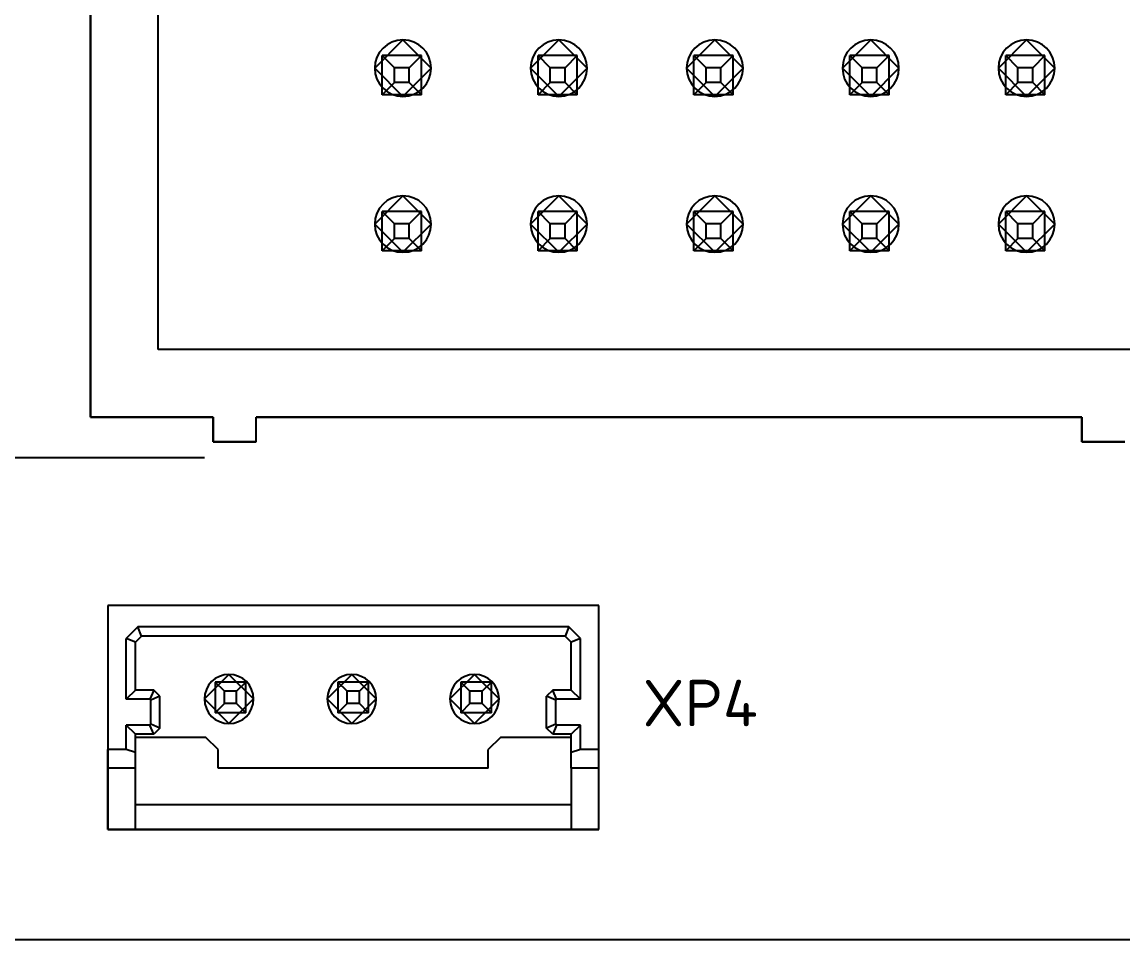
# Model space of a CAD drawing. Header units: inches. Extents: x 5 to 589, y -420 to -5.
# Drawn here: x 136.79 to 172.66, y -174.75 to -144.85 of the extents above; entities that cross this region are included whole.
import ezdxf

# ---------------------------------------------------------------- set-up
doc = ezdxf.new("R2010")
doc.units = ezdxf.units.IN
doc.header["$MEASUREMENT"] = 0
doc.styles.add('ISOCPEUR0', font='isocpeur.ttf', dxfattribs={"height": 2.87999})

msp = doc.modelspace()

# ---------------------------------------------------------------- linework, layer by layer
at = {"color": 7, "true_color": 0xffffff}
for p, q in [((139.023, -140.524), (139.023, -157.724)), ((139.023, -157.724), (139.023, -140.524)), ((141.223, -155.524), (141.223, -142.724)), ((148.923, -146.344), (148.523, -145.944)), ((148.523, -147.224), (148.523, -145.944)), ((149.803, -145.944), (148.523, -145.944)), ((149.803, -145.944), (149.403, -146.344)), ((149.803, -147.224), (149.803, -145.944)), ((154.003, -146.344), (153.603, -145.944)), ((153.603, -147.224), (153.603, -145.944)), ((154.883, -145.944), (153.603, -145.944)), ((154.883, -145.944), (154.483, -146.344)), ((154.883, -147.224), (154.883, -145.944)), ((159.083, -146.344), (158.683, -145.944)), ((158.683, -147.224), (158.683, -145.944)), ((159.963, -145.944), (158.683, -145.944)), ((159.963, -145.944), (159.563, -146.344)), ((159.963, -147.224), (159.963, -145.944)), ((164.163, -146.344), (163.763, -145.944)), ((163.763, -147.224), (163.763, -145.944)), ((165.043, -145.944), (163.763, -145.944)), ((165.043, -145.944), (164.643, -146.344)), ((165.043, -147.224), (165.043, -145.944)), ((169.243, -146.344), (168.843, -145.944)), ((168.843, -147.224), (168.843, -145.944)), ((170.123, -145.944), (168.843, -145.944)), ((170.123, -145.944), (169.723, -146.344)), ((170.123, -147.224), (170.123, -145.944)), ((149.403, -146.344), (148.923, -146.344)), ((148.923, -146.824), (148.923, -146.344)), ((149.403, -146.824), (149.403, -146.344)), ((154.483, -146.344), (154.003, -146.344)), ((154.003, -146.824), (154.003, -146.344)), ((154.483, -146.824), (154.483, -146.344)), ((159.563, -146.344), (159.083, -146.344)), ((159.083, -146.824), (159.083, -146.344)), ((159.563, -146.824), (159.563, -146.344)), ((164.643, -146.344), (164.163, -146.344)), ((164.163, -146.824), (164.163, -146.344)), ((164.643, -146.824), (164.643, -146.344)), ((169.723, -146.344), (169.243, -146.344)), ((169.243, -146.824), (169.243, -146.344)), ((169.723, -146.824), (169.723, -146.344)), ((148.923, -146.824), (148.523, -147.224)), ((149.403, -146.824), (148.923, -146.824)), ((149.803, -147.224), (149.403, -146.824)), ((154.003, -146.824), (153.603, -147.224)), ((154.483, -146.824), (154.003, -146.824)), ((154.883, -147.224), (154.483, -146.824)), ((159.083, -146.824), (158.683, -147.224)), ((159.563, -146.824), (159.083, -146.824)), ((159.963, -147.224), (159.563, -146.824)), ((164.163, -146.824), (163.763, -147.224)), ((164.643, -146.824), (164.163, -146.824)), ((165.043, -147.224), (164.643, -146.824)), ((169.243, -146.824), (168.843, -147.224)), ((169.723, -146.824), (169.243, -146.824)), ((170.123, -147.224), (169.723, -146.824)), ((149.803, -147.224), (148.523, -147.224)), ((154.883, -147.224), (153.603, -147.224)), ((159.963, -147.224), (158.683, -147.224)), ((165.043, -147.224), (163.763, -147.224)), ((170.123, -147.224), (168.843, -147.224)), ((148.923, -151.424), (148.523, -151.024)), ((149.803, -151.024), (148.523, -151.024)), ((148.523, -152.304), (148.523, -151.024)), ((149.803, -151.024), (149.403, -151.424)), ((149.803, -152.304), (149.803, -151.024)), ((154.003, -151.424), (153.603, -151.024)), ((154.883, -151.024), (153.603, -151.024)), ((153.603, -152.304), (153.603, -151.024)), ((154.883, -151.024), (154.483, -151.424)), ((154.883, -152.304), (154.883, -151.024)), ((159.083, -151.424), (158.683, -151.024)), ((159.963, -151.024), (158.683, -151.024)), ((158.683, -152.304), (158.683, -151.024)), ((159.963, -151.024), (159.563, -151.424)), ((159.963, -152.304), (159.963, -151.024)), ((164.163, -151.424), (163.763, -151.024)), ((165.043, -151.024), (163.763, -151.024)), ((163.763, -152.304), (163.763, -151.024)), ((165.043, -151.024), (164.643, -151.424)), ((165.043, -152.304), (165.043, -151.024)), ((169.243, -151.424), (168.843, -151.024)), ((170.123, -151.024), (168.843, -151.024)), ((168.843, -152.304), (168.843, -151.024)), ((170.123, -151.024), (169.723, -151.424)), ((170.123, -152.304), (170.123, -151.024)), ((148.923, -151.904), (148.923, -151.424)), ((149.403, -151.424), (148.923, -151.424)), ((149.403, -151.904), (149.403, -151.424)), ((154.003, -151.904), (154.003, -151.424)), ((154.483, -151.424), (154.003, -151.424)), ((154.483, -151.904), (154.483, -151.424)), ((159.083, -151.904), (159.083, -151.424)), ((159.563, -151.424), (159.083, -151.424)), ((159.563, -151.904), (159.563, -151.424)), ((164.163, -151.904), (164.163, -151.424)), ((164.643, -151.424), (164.163, -151.424)), ((164.643, -151.904), (164.643, -151.424)), ((169.243, -151.904), (169.243, -151.424)), ((169.723, -151.424), (169.243, -151.424)), ((169.723, -151.904), (169.723, -151.424)), ((148.923, -151.904), (148.523, -152.304)), ((149.403, -151.904), (148.923, -151.904)), ((149.803, -152.304), (149.403, -151.904)), ((154.003, -151.904), (153.603, -152.304)), ((154.483, -151.904), (154.003, -151.904)), ((154.883, -152.304), (154.483, -151.904)), ((159.083, -151.904), (158.683, -152.304)), ((159.563, -151.904), (159.083, -151.904)), ((159.963, -152.304), (159.563, -151.904)), ((164.163, -151.904), (163.763, -152.304)), ((164.643, -151.904), (164.163, -151.904)), ((165.043, -152.304), (164.643, -151.904)), ((169.243, -151.904), (168.843, -152.304)), ((169.723, -151.904), (169.243, -151.904)), ((170.123, -152.304), (169.723, -151.904)), ((149.803, -152.304), (148.523, -152.304)), ((154.883, -152.304), (153.603, -152.304)), ((159.963, -152.304), (158.683, -152.304)), ((165.043, -152.304), (163.763, -152.304)), ((170.123, -152.304), (168.843, -152.304)), ((202.823, -155.524), (141.223, -155.524)), ((139.023, -157.724), (143.023, -157.724)), ((143.023, -157.724), (139.023, -157.724)), ((143.023, -157.724), (143.023, -158.524)), ((143.023, -158.524), (143.023, -157.724)), ((144.423, -158.524), (144.423, -157.724)), ((144.423, -157.724), (171.323, -157.724)), ((171.323, -157.724), (144.423, -157.724)), ((144.423, -158.524), (144.423, -157.724)), ((171.323, -157.724), (171.323, -158.524)), ((171.323, -158.524), (171.323, -157.724)), ((143.023, -158.524), (144.423, -158.524)), ((144.423, -158.524), (143.023, -158.524)), ((171.323, -158.524), (172.723, -158.524)), ((172.723, -158.524), (171.323, -158.524)), ((122.733, -159.034), (142.733, -159.034)), ((155.583, -163.854), (139.583, -163.854)), ((139.583, -163.854), (139.583, -171.154)), ((139.583, -163.854), (139.583, -168.554)), ((155.583, -163.854), (139.583, -163.854)), ((155.583, -171.154), (155.583, -163.854)), ((155.583, -168.554), (155.583, -163.854)), ((140.559, -164.554), (140.183, -164.93)), ((140.683, -164.854), (140.559, -164.554)), ((154.607, -164.554), (140.559, -164.554)), ((154.607, -164.554), (154.483, -164.854)), ((154.983, -164.93), (154.607, -164.554)), ((140.483, -165.054), (140.183, -164.93)), ((140.183, -166.914), (140.183, -164.93)), ((140.683, -164.854), (140.483, -165.054)), ((154.483, -164.854), (140.683, -164.854)), ((154.683, -165.054), (154.483, -164.854)), ((154.983, -164.93), (154.683, -165.054)), ((154.983, -166.914), (154.983, -164.93)), ((140.483, -166.614), (140.483, -165.054)), ((154.683, -166.614), (154.683, -165.054)), ((143.083, -166.354), (143.083, -167.354)), ((143.383, -166.654), (143.083, -166.354)), ((144.083, -166.354), (143.083, -166.354)), ((144.083, -166.354), (143.783, -166.654)), ((144.083, -167.354), (144.083, -166.354)), ((147.083, -166.354), (147.083, -167.354)), ((147.383, -166.654), (147.083, -166.354)), ((148.083, -166.354), (147.083, -166.354)), ((148.083, -166.354), (147.783, -166.654)), ((148.083, -167.354), (148.083, -166.354)), ((151.083, -166.354), (151.083, -167.354)), ((151.383, -166.654), (151.083, -166.354)), ((152.083, -166.354), (151.083, -166.354)), ((152.083, -166.354), (151.783, -166.654)), ((152.083, -167.354), (152.083, -166.354)), ((140.483, -166.614), (140.183, -166.914)), ((141.083, -166.614), (140.483, -166.614)), ((141.083, -166.614), (140.959, -166.914)), ((141.283, -166.814), (140.983, -166.938)), ((141.283, -166.814), (141.083, -166.614)), ((141.283, -167.854), (141.283, -166.814)), ((143.383, -167.054), (143.383, -166.654)), ((143.783, -166.654), (143.383, -166.654)), ((143.783, -167.054), (143.783, -166.654)), ((147.383, -167.054), (147.383, -166.654)), ((147.783, -166.654), (147.383, -166.654)), ((147.783, -167.054), (147.783, -166.654)), ((151.383, -167.054), (151.383, -166.654)), ((151.783, -166.654), (151.383, -166.654)), ((151.783, -167.054), (151.783, -166.654)), ((154.083, -166.614), (153.883, -166.814)), ((153.883, -167.854), (153.883, -166.814)), ((154.183, -166.938), (153.883, -166.814)), ((154.683, -166.614), (154.083, -166.614)), ((154.207, -166.914), (154.083, -166.614)), ((154.983, -166.914), (154.683, -166.614)), ((140.959, -166.914), (140.183, -166.914)), ((140.983, -166.938), (140.959, -166.914)), ((140.983, -167.73), (140.983, -166.938)), ((143.383, -167.054), (143.083, -167.354)), ((143.783, -167.054), (143.383, -167.054)), ((144.083, -167.354), (143.783, -167.054)), ((147.383, -167.054), (147.083, -167.354)), ((147.783, -167.054), (147.383, -167.054)), ((147.783, -167.054), (147.383, -167.054)), ((148.083, -167.354), (147.783, -167.054)), ((151.383, -167.054), (151.083, -167.354)), ((151.783, -167.054), (151.383, -167.054)), ((152.083, -167.354), (151.783, -167.054)), ((154.207, -166.914), (154.183, -166.938)), ((154.183, -167.73), (154.183, -166.938)), ((154.983, -166.914), (154.207, -166.914)), ((144.083, -167.354), (143.083, -167.354)), ((148.083, -167.354), (147.083, -167.354)), ((152.083, -167.354), (151.083, -167.354)), ((140.483, -168.054), (140.183, -167.754)), ((140.959, -167.754), (140.183, -167.754)), ((140.183, -168.554), (140.183, -167.754)), ((140.983, -167.73), (140.959, -167.754)), ((141.083, -168.054), (140.959, -167.754)), ((141.283, -167.854), (140.983, -167.73)), ((141.283, -167.854), (141.083, -168.054)), ((154.183, -167.73), (153.883, -167.854)), ((154.083, -168.054), (153.883, -167.854)), ((154.207, -167.754), (154.083, -168.054)), ((154.207, -167.754), (154.183, -167.73)), ((154.983, -167.754), (154.207, -167.754)), ((154.983, -167.754), (154.683, -168.054)), ((154.983, -168.554), (154.983, -167.754)), ((141.083, -168.054), (140.483, -168.054)), ((140.483, -168.644), (140.483, -168.054)), ((142.783, -168.154), (140.483, -168.154)), ((143.183, -168.554), (142.783, -168.154)), ((152.383, -168.154), (151.983, -168.554)), ((154.683, -168.154), (152.383, -168.154)), ((154.683, -168.054), (154.083, -168.054)), ((154.683, -168.644), (154.683, -168.054)), ((140.183, -168.554), (139.583, -168.554)), ((139.583, -169.154), (139.583, -168.554)), ((140.483, -168.644), (140.183, -168.554)), ((143.183, -169.154), (143.183, -168.554)), ((151.983, -169.154), (151.983, -168.554)), ((154.983, -168.554), (154.683, -168.644)), ((155.583, -168.554), (154.983, -168.554)), ((155.583, -169.154), (155.583, -168.554)), ((140.483, -169.154), (140.483, -168.644)), ((140.483, -169.154), (140.483, -168.644)), ((154.683, -169.154), (154.683, -168.644)), ((154.683, -169.154), (154.683, -168.644)), ((140.483, -169.154), (139.583, -169.154)), ((139.583, -171.154), (139.583, -169.154)), ((140.483, -171.154), (140.483, -169.154)), ((151.983, -169.154), (143.183, -169.154)), ((154.683, -169.154), (154.683, -171.154)), ((155.583, -169.154), (154.683, -169.154)), ((155.583, -171.154), (155.583, -169.154)), ((154.683, -170.354), (140.483, -170.354)), ((139.583, -171.154), (155.583, -171.154)), ((140.483, -171.154), (139.583, -171.154)), ((154.683, -171.154), (140.483, -171.154)), ((155.583, -171.154), (154.683, -171.154))]:
    msp.add_line(p, q, dxfattribs=at)
at = {"color": 18, "true_color": 0x000000}
for p, q in [((139.023, -140.524), (139.023, -157.724)), ((139.023, -157.724), (139.023, -140.524)), ((141.223, -155.524), (141.223, -142.724)), ((149.203, -145.434), (148.283, -146.354)), ((150.123, -146.354), (149.203, -145.434)), ((154.283, -145.434), (153.363, -146.354)), ((155.203, -146.354), (154.283, -145.434)), ((159.363, -145.434), (158.443, -146.354)), ((160.283, -146.354), (159.363, -145.434)), ((164.443, -145.434), (163.523, -146.354)), ((165.363, -146.354), (164.443, -145.434)), ((169.523, -145.434), (168.603, -146.354)), ((170.443, -146.354), (169.523, -145.434)), ((148.923, -146.344), (148.523, -145.944)), ((148.523, -147.224), (148.523, -145.944)), ((149.803, -145.944), (148.523, -145.944)), ((149.803, -145.944), (149.403, -146.344)), ((149.803, -147.224), (149.803, -145.944)), ((154.003, -146.344), (153.603, -145.944)), ((153.603, -147.224), (153.603, -145.944)), ((154.883, -145.944), (153.603, -145.944)), ((154.883, -145.944), (154.483, -146.344)), ((154.883, -147.224), (154.883, -145.944)), ((159.083, -146.344), (158.683, -145.944)), ((158.683, -147.224), (158.683, -145.944)), ((159.963, -145.944), (158.683, -145.944)), ((159.963, -145.944), (159.563, -146.344)), ((159.963, -147.224), (159.963, -145.944)), ((164.163, -146.344), (163.763, -145.944)), ((163.763, -147.224), (163.763, -145.944)), ((165.043, -145.944), (163.763, -145.944)), ((165.043, -145.944), (164.643, -146.344)), ((165.043, -147.224), (165.043, -145.944)), ((169.243, -146.344), (168.843, -145.944)), ((168.843, -147.224), (168.843, -145.944)), ((170.123, -145.944), (168.843, -145.944)), ((170.123, -145.944), (169.723, -146.344)), ((170.123, -147.224), (170.123, -145.944)), ((148.283, -146.354), (149.203, -147.274)), ((149.403, -146.344), (148.923, -146.344)), ((148.923, -146.824), (148.923, -146.344)), ((149.203, -147.274), (150.123, -146.354)), ((149.403, -146.824), (149.403, -146.344)), ((153.363, -146.354), (154.283, -147.274)), ((154.483, -146.344), (154.003, -146.344)), ((154.003, -146.824), (154.003, -146.344)), ((154.283, -147.274), (155.203, -146.354)), ((154.483, -146.824), (154.483, -146.344)), ((158.443, -146.354), (159.363, -147.274)), ((159.563, -146.344), (159.083, -146.344)), ((159.083, -146.824), (159.083, -146.344)), ((159.363, -147.274), (160.283, -146.354)), ((159.563, -146.824), (159.563, -146.344)), ((163.523, -146.354), (164.443, -147.274)), ((164.643, -146.344), (164.163, -146.344)), ((164.163, -146.824), (164.163, -146.344)), ((164.443, -147.274), (165.363, -146.354)), ((164.643, -146.824), (164.643, -146.344)), ((168.603, -146.354), (169.523, -147.274)), ((169.723, -146.344), (169.243, -146.344)), ((169.243, -146.824), (169.243, -146.344)), ((169.523, -147.274), (170.443, -146.354)), ((169.723, -146.824), (169.723, -146.344)), ((148.923, -146.824), (148.523, -147.224)), ((149.403, -146.824), (148.923, -146.824)), ((149.803, -147.224), (149.403, -146.824)), ((154.003, -146.824), (153.603, -147.224)), ((154.483, -146.824), (154.003, -146.824)), ((154.883, -147.224), (154.483, -146.824)), ((159.083, -146.824), (158.683, -147.224)), ((159.563, -146.824), (159.083, -146.824)), ((159.963, -147.224), (159.563, -146.824)), ((164.163, -146.824), (163.763, -147.224)), ((164.643, -146.824), (164.163, -146.824)), ((165.043, -147.224), (164.643, -146.824)), ((169.243, -146.824), (168.843, -147.224)), ((169.723, -146.824), (169.243, -146.824)), ((170.123, -147.224), (169.723, -146.824)), ((149.803, -147.224), (148.523, -147.224)), ((154.883, -147.224), (153.603, -147.224)), ((159.963, -147.224), (158.683, -147.224)), ((165.043, -147.224), (163.763, -147.224)), ((170.123, -147.224), (168.843, -147.224)), ((149.203, -150.514), (148.283, -151.434)), ((150.123, -151.434), (149.203, -150.514)), ((154.283, -150.514), (153.363, -151.434)), ((155.203, -151.434), (154.283, -150.514)), ((159.363, -150.514), (158.443, -151.434)), ((160.283, -151.434), (159.363, -150.514)), ((164.443, -150.514), (163.523, -151.434)), ((165.363, -151.434), (164.443, -150.514)), ((169.523, -150.514), (168.603, -151.434)), ((170.443, -151.434), (169.523, -150.514)), ((148.923, -151.424), (148.523, -151.024)), ((149.803, -151.024), (148.523, -151.024)), ((148.523, -152.304), (148.523, -151.024)), ((149.803, -151.024), (149.403, -151.424)), ((149.803, -152.304), (149.803, -151.024)), ((154.003, -151.424), (153.603, -151.024)), ((154.883, -151.024), (153.603, -151.024)), ((153.603, -152.304), (153.603, -151.024)), ((154.883, -151.024), (154.483, -151.424)), ((154.883, -152.304), (154.883, -151.024)), ((159.083, -151.424), (158.683, -151.024)), ((159.963, -151.024), (158.683, -151.024)), ((158.683, -152.304), (158.683, -151.024)), ((159.963, -151.024), (159.563, -151.424)), ((159.963, -152.304), (159.963, -151.024)), ((164.163, -151.424), (163.763, -151.024)), ((165.043, -151.024), (163.763, -151.024)), ((163.763, -152.304), (163.763, -151.024)), ((165.043, -151.024), (164.643, -151.424)), ((165.043, -152.304), (165.043, -151.024)), ((169.243, -151.424), (168.843, -151.024)), ((170.123, -151.024), (168.843, -151.024)), ((168.843, -152.304), (168.843, -151.024)), ((170.123, -151.024), (169.723, -151.424)), ((170.123, -152.304), (170.123, -151.024)), ((148.283, -151.434), (149.203, -152.354)), ((148.923, -151.904), (148.923, -151.424)), ((149.403, -151.424), (148.923, -151.424)), ((149.203, -152.354), (150.123, -151.434)), ((149.403, -151.904), (149.403, -151.424)), ((153.363, -151.434), (154.283, -152.354)), ((154.003, -151.904), (154.003, -151.424)), ((154.483, -151.424), (154.003, -151.424)), ((154.283, -152.354), (155.203, -151.434)), ((154.483, -151.904), (154.483, -151.424)), ((158.443, -151.434), (159.363, -152.354)), ((159.083, -151.904), (159.083, -151.424)), ((159.563, -151.424), (159.083, -151.424)), ((159.363, -152.354), (160.283, -151.434)), ((159.563, -151.904), (159.563, -151.424)), ((163.523, -151.434), (164.443, -152.354)), ((164.163, -151.904), (164.163, -151.424)), ((164.643, -151.424), (164.163, -151.424)), ((164.443, -152.354), (165.363, -151.434)), ((164.643, -151.904), (164.643, -151.424)), ((168.603, -151.434), (169.523, -152.354)), ((169.243, -151.904), (169.243, -151.424)), ((169.723, -151.424), (169.243, -151.424)), ((169.523, -152.354), (170.443, -151.434)), ((169.723, -151.904), (169.723, -151.424)), ((148.923, -151.904), (148.523, -152.304)), ((149.403, -151.904), (148.923, -151.904)), ((149.803, -152.304), (149.403, -151.904)), ((154.003, -151.904), (153.603, -152.304)), ((154.483, -151.904), (154.003, -151.904)), ((154.883, -152.304), (154.483, -151.904)), ((159.083, -151.904), (158.683, -152.304)), ((159.563, -151.904), (159.083, -151.904)), ((159.963, -152.304), (159.563, -151.904)), ((164.163, -151.904), (163.763, -152.304)), ((164.643, -151.904), (164.163, -151.904)), ((165.043, -152.304), (164.643, -151.904)), ((169.243, -151.904), (168.843, -152.304)), ((169.723, -151.904), (169.243, -151.904)), ((170.123, -152.304), (169.723, -151.904)), ((149.803, -152.304), (148.523, -152.304)), ((154.883, -152.304), (153.603, -152.304)), ((159.963, -152.304), (158.683, -152.304)), ((165.043, -152.304), (163.763, -152.304)), ((170.123, -152.304), (168.843, -152.304)), ((202.823, -155.524), (141.223, -155.524)), ((139.023, -157.724), (143.023, -157.724)), ((143.023, -157.724), (139.023, -157.724)), ((143.023, -157.724), (143.023, -158.524)), ((143.023, -158.524), (143.023, -157.724)), ((144.423, -158.524), (144.423, -157.724)), ((144.423, -157.724), (171.323, -157.724)), ((171.323, -157.724), (144.423, -157.724)), ((144.423, -158.524), (144.423, -157.724)), ((171.323, -157.724), (171.323, -158.524)), ((171.323, -158.524), (171.323, -157.724)), ((143.023, -158.524), (144.423, -158.524)), ((144.423, -158.524), (143.023, -158.524)), ((171.323, -158.524), (172.723, -158.524)), ((172.723, -158.524), (171.323, -158.524)), ((155.583, -163.854), (139.583, -163.854)), ((139.583, -163.854), (139.583, -171.154)), ((139.583, -163.854), (139.583, -168.554)), ((155.583, -163.854), (139.583, -163.854)), ((155.583, -171.154), (155.583, -163.854)), ((155.583, -168.554), (155.583, -163.854)), ((140.559, -164.554), (140.183, -164.93)), ((140.683, -164.854), (140.559, -164.554)), ((154.607, -164.554), (140.559, -164.554)), ((154.607, -164.554), (154.483, -164.854)), ((154.983, -164.93), (154.607, -164.554)), ((140.483, -165.054), (140.183, -164.93)), ((140.183, -166.914), (140.183, -164.93)), ((140.683, -164.854), (140.483, -165.054)), ((154.483, -164.854), (140.683, -164.854)), ((154.683, -165.054), (154.483, -164.854)), ((154.983, -164.93), (154.683, -165.054)), ((154.983, -166.914), (154.983, -164.93)), ((140.483, -166.614), (140.483, -165.054)), ((154.683, -166.614), (154.683, -165.054)), ((143.533, -166.104), (142.733, -166.904)), ((143.083, -166.354), (143.083, -167.354)), ((143.383, -166.654), (143.083, -166.354)), ((144.083, -166.354), (143.083, -166.354)), ((144.333, -166.904), (143.533, -166.104)), ((144.083, -166.354), (143.783, -166.654)), ((144.083, -167.354), (144.083, -166.354)), ((147.533, -166.104), (146.733, -166.904)), ((147.083, -166.354), (147.083, -167.354)), ((147.383, -166.654), (147.083, -166.354)), ((148.083, -166.354), (147.083, -166.354)), ((148.333, -166.904), (147.533, -166.104)), ((148.083, -166.354), (147.783, -166.654)), ((148.083, -167.354), (148.083, -166.354)), ((151.533, -166.104), (150.733, -166.904)), ((151.083, -166.354), (151.083, -167.354)), ((151.383, -166.654), (151.083, -166.354)), ((152.083, -166.354), (151.083, -166.354)), ((152.333, -166.904), (151.533, -166.104)), ((152.083, -166.354), (151.783, -166.654)), ((152.083, -167.354), (152.083, -166.354)), ((140.483, -166.614), (140.183, -166.914)), ((141.083, -166.614), (140.483, -166.614)), ((141.083, -166.614), (140.959, -166.914)), ((141.283, -166.814), (140.983, -166.938)), ((141.283, -166.814), (141.083, -166.614)), ((141.283, -167.854), (141.283, -166.814)), ((143.383, -167.054), (143.383, -166.654)), ((143.783, -166.654), (143.383, -166.654)), ((143.783, -167.054), (143.783, -166.654)), ((147.383, -167.054), (147.383, -166.654)), ((147.783, -166.654), (147.383, -166.654)), ((147.783, -167.054), (147.783, -166.654)), ((151.383, -167.054), (151.383, -166.654)), ((151.783, -166.654), (151.383, -166.654)), ((151.783, -167.054), (151.783, -166.654)), ((154.083, -166.614), (153.883, -166.814)), ((153.883, -167.854), (153.883, -166.814)), ((154.183, -166.938), (153.883, -166.814)), ((154.683, -166.614), (154.083, -166.614)), ((154.207, -166.914), (154.083, -166.614)), ((154.983, -166.914), (154.683, -166.614)), ((140.959, -166.914), (140.183, -166.914)), ((140.983, -166.938), (140.959, -166.914)), ((140.983, -167.73), (140.983, -166.938)), ((142.733, -166.904), (143.533, -167.704)), ((143.383, -167.054), (143.083, -167.354)), ((143.783, -167.054), (143.383, -167.054)), ((143.533, -167.704), (144.333, -166.904)), ((144.083, -167.354), (143.783, -167.054)), ((146.733, -166.904), (147.533, -167.704)), ((147.383, -167.054), (147.083, -167.354)), ((147.783, -167.054), (147.383, -167.054)), ((147.783, -167.054), (147.383, -167.054)), ((147.533, -167.704), (148.333, -166.904)), ((148.083, -167.354), (147.783, -167.054)), ((150.733, -166.904), (151.533, -167.704)), ((151.383, -167.054), (151.083, -167.354)), ((151.783, -167.054), (151.383, -167.054)), ((151.533, -167.704), (152.333, -166.904)), ((152.083, -167.354), (151.783, -167.054)), ((154.207, -166.914), (154.183, -166.938)), ((154.183, -167.73), (154.183, -166.938)), ((154.983, -166.914), (154.207, -166.914)), ((144.083, -167.354), (143.083, -167.354)), ((148.083, -167.354), (147.083, -167.354)), ((152.083, -167.354), (151.083, -167.354)), ((140.483, -168.054), (140.183, -167.754)), ((140.959, -167.754), (140.183, -167.754)), ((140.183, -168.554), (140.183, -167.754)), ((140.983, -167.73), (140.959, -167.754)), ((141.083, -168.054), (140.959, -167.754)), ((141.283, -167.854), (140.983, -167.73)), ((141.283, -167.854), (141.083, -168.054)), ((154.183, -167.73), (153.883, -167.854)), ((154.083, -168.054), (153.883, -167.854)), ((154.207, -167.754), (154.083, -168.054)), ((154.207, -167.754), (154.183, -167.73)), ((154.983, -167.754), (154.207, -167.754)), ((154.983, -167.754), (154.683, -168.054)), ((154.983, -168.554), (154.983, -167.754)), ((141.083, -168.054), (140.483, -168.054)), ((140.483, -168.644), (140.483, -168.054)), ((142.783, -168.154), (140.483, -168.154)), ((143.183, -168.554), (142.783, -168.154)), ((152.383, -168.154), (151.983, -168.554)), ((154.683, -168.154), (152.383, -168.154)), ((154.683, -168.054), (154.083, -168.054)), ((154.683, -168.644), (154.683, -168.054)), ((140.183, -168.554), (139.583, -168.554)), ((139.583, -169.154), (139.583, -168.554)), ((140.483, -168.644), (140.183, -168.554)), ((143.183, -169.154), (143.183, -168.554)), ((151.983, -169.154), (151.983, -168.554)), ((154.983, -168.554), (154.683, -168.644)), ((155.583, -168.554), (154.983, -168.554)), ((155.583, -169.154), (155.583, -168.554)), ((140.483, -169.154), (140.483, -168.644)), ((140.483, -169.154), (140.483, -168.644)), ((154.683, -169.154), (154.683, -168.644)), ((154.683, -169.154), (154.683, -168.644)), ((140.483, -169.154), (139.583, -169.154)), ((139.583, -171.154), (139.583, -169.154)), ((140.483, -171.154), (140.483, -169.154)), ((151.983, -169.154), (143.183, -169.154)), ((154.683, -169.154), (154.683, -171.154)), ((155.583, -169.154), (154.683, -169.154)), ((155.583, -171.154), (155.583, -169.154)), ((154.683, -170.354), (140.483, -170.354)), ((139.583, -171.154), (155.583, -171.154)), ((140.483, -171.154), (139.583, -171.154)), ((154.683, -171.154), (140.483, -171.154)), ((155.583, -171.154), (154.683, -171.154)), ((208.433, -174.754), (56.433, -174.754))]:
    msp.add_line(p, q, dxfattribs=at)
at = {"color": 172, "true_color": 0x0000c0}
msp.add_line((122.733, -159.034), (142.733, -159.034), dxfattribs=at)
at = {"color": 18, "true_color": 0x000000}
for centre, radius, start, end in [((149.203, -146.354), 0.92, 90, 180), ((149.203, -146.354), 0.92, 0, 90), ((154.283, -146.354), 0.92, 90, 180), ((154.283, -146.354), 0.92, 0, 90), ((159.363, -146.354), 0.92, 90, 180), ((159.363, -146.354), 0.92, 0, 90), ((164.443, -146.354), 0.92, 90, 180), ((164.443, -146.354), 0.92, 0, 90), ((169.523, -146.354), 0.92, 90, 180), ((169.523, -146.354), 0.92, 0, 90), ((149.203, -146.354), 0.92, 180, 270), ((149.203, -146.354), 0.92, 270, 0), ((154.283, -146.354), 0.92, 180, 270), ((154.283, -146.354), 0.92, 270, 0), ((159.363, -146.354), 0.92, 180, 270), ((159.363, -146.354), 0.92, 270, 0), ((164.443, -146.354), 0.92, 180, 270), ((164.443, -146.354), 0.92, 270, 0), ((169.523, -146.354), 0.92, 180, 270), ((169.523, -146.354), 0.92, 270, 0), ((149.203, -151.434), 0.92, 90, 180), ((149.203, -151.434), 0.92, 0, 90), ((154.283, -151.434), 0.92, 90, 180), ((154.283, -151.434), 0.92, 0, 90), ((159.363, -151.434), 0.92, 90, 180), ((159.363, -151.434), 0.92, 0, 90), ((164.443, -151.434), 0.92, 90, 180), ((164.443, -151.434), 0.92, 0, 90), ((169.523, -151.434), 0.92, 90, 180), ((169.523, -151.434), 0.92, 0, 90), ((149.203, -151.434), 0.92, 180, 270), ((149.203, -151.434), 0.92, 270, 0), ((154.283, -151.434), 0.92, 180, 270), ((154.283, -151.434), 0.92, 270, 0), ((159.363, -151.434), 0.92, 180, 270), ((159.363, -151.434), 0.92, 270, 0), ((164.443, -151.434), 0.92, 180, 270), ((164.443, -151.434), 0.92, 270, 0), ((169.523, -151.434), 0.92, 180, 270), ((169.523, -151.434), 0.92, 270, 0), ((143.533, -166.904), 0.8, 90, 180), ((143.533, -166.904), 0.8, 0, 90), ((147.533, -166.904), 0.8, 90, 180), ((147.533, -166.904), 0.8, 0, 90), ((151.533, -166.904), 0.8, 90, 180), ((151.533, -166.904), 0.8, 0, 90), ((143.533, -166.904), 0.8, 180, 270), ((143.533, -166.904), 0.8, 270, 0), ((147.533, -166.904), 0.8, 180, 270), ((147.533, -166.904), 0.8, 270, 0), ((151.533, -166.904), 0.8, 180, 270), ((151.533, -166.904), 0.8, 270, 0)]:
    msp.add_arc(centre, radius, start, end, dxfattribs=at)

# ---------------------------------------------------------------- texts
at = {"color": 18, "true_color": 0x000000, "style": 'ISOCPEUR0'}
msp.add_text('XP4', height=1.5158, dxfattribs=at).set_placement((157.009, -167.795))

doc.saveas('drawing.dxf')
